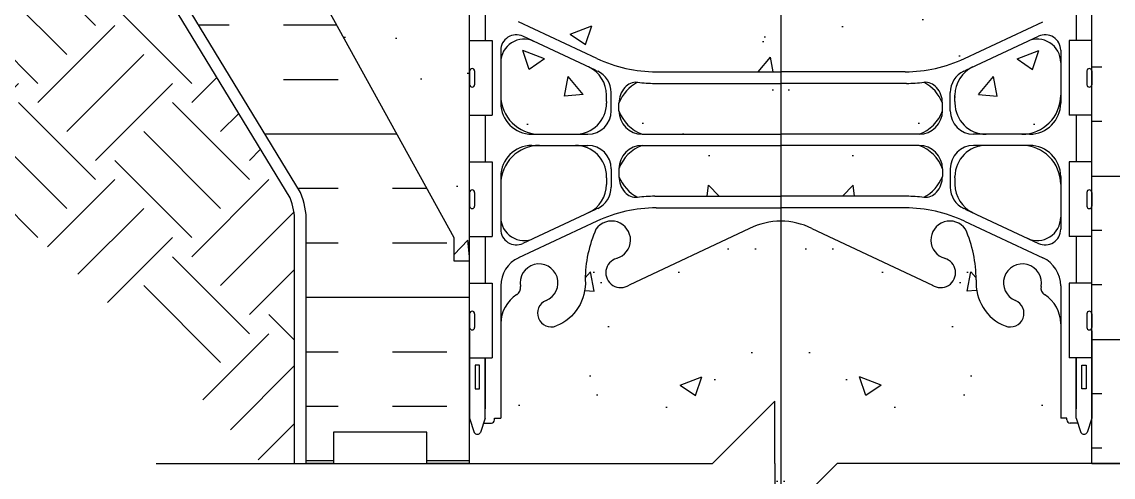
# Model space of a CAD drawing. Header units: inches. Extents: x 23 to 78, y 38.6 to 121.8.
# Drawn here: x 41.78 to 59.32, y 66.56 to 73.88 of the extents above; entities that cross this region are included whole.
import ezdxf

# ---------------------------------------------------------------- set-up
doc = ezdxf.new("R2010")
doc.units = ezdxf.units.IN
doc.header["$MEASUREMENT"] = 0
doc.linetypes.add('HIDDEN2', pattern=[0.1875, 0.125, -0.0625])
for name, color, linetype in [('HATCH', 12, 'Continuous'), ('Hidden2', 12, 'HIDDEN2'), ('line25', 2, 'Continuous'), ('LINE3', 3, 'Continuous'), ('LINE50', 5, 'Continuous'), ('LINE9', 9, 'Continuous'), ('TEXT', 4, 'Continuous'), ('Web_Edge', 9, 'Continuous')]:
    doc.layers.add(name, color=color, linetype=linetype)
doc.styles.add('DIM', font='romans.shx', dxfattribs={"width": 0.7})
doc.dimstyles.new('ext_12', dxfattribs={"dimscale": 12, "dimtxt": 0.09375, "dimasz": 0.09375, "dimexe": 0.09375, "dimexo": 0.0625, "dimgap": 0.0625, "dimtad": 1, "dimdec": 1, "dimzin": 3, "dimdsep": 46, "dimlunit": 4, "dimtxsty": 'DIM', "dimcen": 0.09, "dimdle": 0.09375, "dimclrt": 4, "dimadec": 0, "dimazin": 0, "dimtfac": 1, "dimtdec": 1, "dimtmove": 2, "dimatfit": 3, "dimfxl": 0, "dimfrac": 2, "dimtolj": 1, "dimtzin": 0, "dimarcsym": 0})
pattern_1 = [(130, (107.957, 0), (-3.5863, -0.31376), [0.375, -4.125]), (185, (107.957, 0), (0.69376, 3.76096), [0.3, -3.3]), (79.5486, (107.6582, -0.026), (-2.89255, 3.4472), [0.3187, -3.50571]), (133.816, (107.957, 1), (-5.3362, -0.8276), [0.5625, -6.1875]), (83.3644, (107.5124, 0.931), (-4.6733, 4.8706), [0.47805, -5.25856]), (188.816, (107.957, 1), (-4.6733, 4.8706), [0.45, -4.95]), (159, (107.457, 0.75), (-2.984535, -2.01309), [0.375, -4.125]), (214, (107.457, 0.75), (-1.21658, 3.62575), [0.3, -3.3]), (108.5486, (107.2083, 0.5822), (-4.20111, 1.61265), [0.3187, -3.50571]), (142.5, (107.957, 0), (-0.0608, 1.66447), [0, -3.26, 0, -3.35, 0, -3.3125]), (172.5, (107.957, 0), (-1.315348, 1.97206), [0, -1.91, 0, -3.185, 0, -1.2625]), (212.5, (109.072, 0), (-2.669112, -0.112774), [0, -1.25, 0, -3.9, 0, -5.175]), (222.5, (109.572, 0), (-2.91593, 0.500525), [0, -1.625, 0, -2.59, 0, -3.675])]

msp = doc.modelspace()

# ---------------------------------------------------------------- hatches: boundary and pattern name
at = {"layer": 'HATCH'}
h = msp.add_hatch(dxfattribs=at)
h.set_pattern_fill('INSUL', color=256, scale=7, style=0)
h.set_pattern_definition([(180, (2985.14, -330.228), (0, 2.625), []), (180, (2985.14, -329.353), (0, 2.625), [0.875, -0.875]), (180, (2985.14, -328.478), (0, 2.625), [0.875, -0.875])])
h.paths.add_polyline_path([(61.604, 66.781), (61.166, 66.781), (61.166, 67.281), (59.666, 67.281), (59.666, 66.781), (58.979, 66.781), (58.979, 84.781), (59.666, 84.781), (59.666, 85.281), (61.166, 85.281), (61.166, 84.781), (61.604, 84.781)])
h = msp.add_hatch(dxfattribs=at)
h.set_pattern_fill('INSUL', color=256, scale=7, style=0)
h.set_pattern_definition([(0, (-2953.5122, -355.8008), (0, 2.625), []), (0, (-2953.5122, -354.9258), (0, 2.625), [0.875, -0.875]), (0, (-2953.5122, -354.0508), (0, 2.625), [0.875, -0.875])])
h.paths.add_polyline_path([(43.554, 79.781, -0.079579), (42.554, 83.031), (42.554, 84.781), (41.854, 84.781), (41.854, 79.781, 0.131652), (42.523, 77.281), (46.261, 71.131, -0.10438), (46.354, 70.656), (46.354, 66.781), (46.791, 66.781), (46.791, 67.281), (48.291, 67.281), (48.291, 66.781), (48.979, 66.781), (48.979, 70.031), (48.729, 70.031), (48.729, 70.406)])
h = msp.add_hatch(dxfattribs=at)
h.set_pattern_fill('AR-CONC', color=256, scale=0.5, style=0)
h.set_pattern_definition([(50, (82.563, 46.899), (3.5863, -0.31376), [0.375, -4.125]), (355, (82.563, 46.899), (-0.69376, 3.76096), [0.3, -3.3]), (100.4514, (82.8618, 46.873), (2.89255, 3.4472), [0.3187, -3.5057]), (46.184, (82.563, 47.899), (5.3362, -0.8276), [0.5625, -6.1875]), (96.636, (83.0076, 47.83), (4.6733, 4.8706), [0.47805, -5.25856]), (351.184, (82.563, 47.899), (4.6733, 4.8706), [0.45, -4.95]), (21, (83.063, 47.649), (2.98454, -2.0131), [0.375, -4.125]), (326, (83.063, 47.649), (1.21658, 3.62575), [0.3, -3.3]), (71.4514, (83.3116, 47.4813), (4.20111, 1.61265), [0.3187, -3.5057]), (37.5, (82.5629, 46.8991), (0.0608, 1.66447), [0, -3.26, 0, -3.35, 0, -3.3125]), (7.5, (82.563, 46.8991), (1.31535, 1.97206), [0, -1.91, 0, -3.185, 0, -1.2625]), (327.5, (81.4479, 46.8991), (2.669112, -0.112774), [0, -1.25, 0, -3.9, 0, -5.175]), (317.5, (80.948, 46.899), (2.91593, 0.50052), [0, -1.625, 0, -2.59, 0, -3.675])])
h.paths.add_polyline_path([(48.979, 84.781), (48.291, 84.781), (48.291, 84.281), (46.791, 84.281), (46.791, 84.781), (46.354, 84.781), (45.435, 84.781), (45.463, 84.644), (45.163, 84.665), (45.257, 84.781), (44.354, 84.781), (44.354, 83.281, -1), (43.854, 83.281), (43.854, 84.781), (42.554, 84.781), (42.554, 83.031, 0.079579), (43.554, 79.781), (48.729, 70.406), (48.729, 70.031), (48.979, 70.031)])
h = msp.add_hatch(dxfattribs=at)
h.set_pattern_fill('EARTH', color=256, scale=7, angle=45, style=0)
h.set_pattern_definition([(45, (82.563, 46.8991), (2e-16, 2.474874), [1.75, -1.75]), (45, (82.0989, 47.3631), (2e-16, 2.474874), [1.75, -1.75]), (45, (81.6348, 47.8272), (2e-16, 2.474874), [1.75, -1.75]), (135, (81.6348, 48.1365), (-2.474874, 2e-16), [1.75, -1.75]), (135, (82.0989, 48.6006), (-2.474874, 2e-16), [1.75, -1.75]), (135, (82.563, 49.0646), (-2.474874, 2e-16), [1.75, -1.75])])
edge = h.paths.add_edge_path()
edge.add_line((41.669, 79.612), (24.318, 79.309))
edge.add_spline(control_points=[(24.318, 79.309), (25.496, 77.837), (28.885, 73.598), (38.648, 74.342), (43.349, 69.258), (45.638, 66.781)], knot_values=[0, 0, 0, 0, 5.445163, 15.676074, 25.389883, 25.389883, 25.389883, 25.389883], degree=3, periodic=0)
edge.add_line((45.638, 66.781), (46.166, 66.781))
edge.add_line((46.166, 66.781), (46.166, 70.658))
edge.add_arc((45.182, 70.676), 0.984, 358.9719, 382.1268)
edge.add_line((46.094, 71.046), (42.362, 77.186))
edge.add_arc((46.854, 79.781), 5.188, 181.869, 210.0236, ccw=False)
h = msp.add_hatch(dxfattribs=at)
h.set_pattern_fill('AR-CONC', color=256, scale=0.5, style=0)
h.paths.add_polyline_path([(56.932, 78.276, 0.109869), (55.979, 78.489), (53.978, 78.489), (53.976, 73.074), (55.979, 73.074, 0.109869), (56.932, 73.287), (58.19, 73.875, 0.291097), (58.479, 74.328), (58.479, 75.469), (58.359, 75.669), (58.359, 75.781), (58.359, 75.894), (58.479, 76.094), (58.479, 77.235, 0.291097), (58.19, 77.688)])
h.paths.add_polyline_path([(57.49, 79.493), (57.279, 79.493, 0.414214), (56.779, 78.993), (56.779, 78.969), (56.779, 78.865, 0.291097), (57.067, 78.412), (57.49, 78.214)])
h = msp.add_hatch(dxfattribs=at)
h.set_pattern_fill('AR-CONC', color=256, scale=0.5, style=0)
h.paths.add_polyline_path([(53.978, 78.489), (51.979, 78.489, 0.109869), (51.025, 78.276), (49.767, 77.688, 0.291097), (49.479, 77.235), (49.479, 76.094), (49.599, 75.894), (49.599, 75.781), (49.599, 75.669), (49.479, 75.469), (49.479, 74.328, 0.291097), (49.767, 73.875), (51.025, 73.287, 0.109869), (51.979, 73.074), (53.976, 73.074)])
h = msp.add_hatch(dxfattribs=at)
h.set_pattern_fill('AR-CONC', color=256, scale=0.5, style=0)
h.set_pattern_definition(pattern_1)
h.paths.add_polyline_path([(49.479, 73.222, -0.549311), (50.013, 73.561, 0.000184), (50.012, 73.562), (50.89, 73.151, -0.291097), (51.179, 72.698), (51.179, 72.594), (51.179, 72.57, -0.414214), (50.679, 72.07), (50.104, 72.07, -0.414214), (49.479, 72.695)])
h = msp.add_hatch(dxfattribs=at)
h.set_pattern_fill('AR-CONC', color=256, scale=0.5, style=0)
h.paths.add_polyline_path([(58.479, 73.222, 0.549311), (57.944, 73.561, -0.000184), (57.945, 73.562), (57.067, 73.151, 0.291097), (56.779, 72.698), (56.779, 72.594), (56.779, 72.57, 0.414214), (57.279, 72.07), (57.854, 72.07, 0.414214), (58.479, 72.695)])
h = msp.add_hatch(dxfattribs=at)
h.set_pattern_fill('AR-CONC', color=256, scale=0.5, style=0)
h.set_pattern_definition(pattern_1)
h.paths.add_polyline_path([(51.379, 72.445), (51.379, 72.571, -0.185301), (51.677, 72.904, 0.03089), (51.955, 72.887), (53.981, 72.887), (53.982, 72.07), (51.754, 72.07, -0.225652)])
h = msp.add_hatch(dxfattribs=at)
h.set_pattern_fill('AR-CONC', color=256, scale=0.5, style=0)
h.paths.add_polyline_path([(56.579, 72.445), (56.579, 72.571, 0.185301), (56.28, 72.904, -0.03089), (56.003, 72.887), (53.976, 72.887), (53.976, 72.07), (56.204, 72.07, 0.225652)])
h = msp.add_hatch(dxfattribs=at)
h.set_pattern_fill('AR-CONC', color=256, scale=0.5, style=0)
h.set_pattern_definition(pattern_1)
h.paths.add_polyline_path([(51.379, 71.515, -0.000187), (51.379, 71.515, -0.225295), (51.753, 71.89, -0.000526), (51.754, 71.89), (53.982, 71.89), (53.982, 71.073), (51.955, 71.073, 0.030976), (51.677, 71.056, -0.000133), (51.677, 71.056, -0.185262), (51.379, 71.389)])
h = msp.add_hatch(dxfattribs=at)
h.set_pattern_fill('AR-CONC', color=256, scale=0.5, style=0)
h.paths.add_polyline_path([(56.579, 71.515, 0.000187), (56.579, 71.515, 0.225295), (56.204, 71.89, 0.000526), (56.204, 71.89), (53.975, 71.89), (53.975, 71.073), (56.002, 71.073, -0.030976), (56.28, 71.056, 0.000133), (56.28, 71.056, 0.185262), (56.579, 71.389)])
h = msp.add_hatch(dxfattribs=at)
h.set_pattern_fill('AR-CONC', color=256, scale=0.5, style=0)
h.paths.add_polyline_path([(53.975, 70.673, 0.115159), (53.479, 70.556), (51.541, 69.646, -1.171105), (51.343, 70.076, 1.422913), (51.009, 70.543, 0.10488), (50.837, 69.732, -0.325306), (50.37, 68.989, -1), (50.207, 69.398, 2.127293), (49.794, 69.622, -0.31131), (49.738, 69.492, 0.258958), (49.479, 69.026), (49.479, 67.51), (49.379, 67.51), (49.379, 67.48, -0.414214), (49.329, 67.43), (49.202, 67.43), (49.154, 67.28, -0.6), (49.054, 67.28), (48.979, 67.51), (48.979, 66.781), (52.885, 66.781), (53.885, 67.781), (53.885, 66.781), (53.885, 65.781), (53.973, 65.87)])
h = msp.add_hatch(dxfattribs=at)
h.set_pattern_fill('AR-CONC', color=256, scale=0.5, style=0)
h.set_pattern_definition([(130, (107.9504, 0), (-3.5863, -0.31376), [0.375, -4.125]), (185, (107.9504, 0), (0.69376, 3.76096), [0.3, -3.3]), (79.5486, (107.6515, -0.026), (-2.89255, 3.4472), [0.3187, -3.50571]), (133.816, (107.9504, 1), (-5.3362, -0.8276), [0.5625, -6.1875]), (83.3644, (107.5057, 0.931), (-4.6733, 4.8706), [0.47805, -5.25856]), (188.816, (107.9504, 1), (-4.6733, 4.8706), [0.45, -4.95]), (159, (107.4504, 0.75), (-2.98454, -2.01309), [0.375, -4.125]), (214, (107.4504, 0.75), (-1.21658, 3.62575), [0.3, -3.3]), (108.5486, (107.2016, 0.5822), (-4.20111, 1.61265), [0.3187, -3.50571]), (142.5, (107.9504, 0), (-0.0608, 1.66447), [0, -3.26, 0, -3.35, 0, -3.3125]), (172.5, (107.9504, 0), (-1.315348, 1.97206), [0, -1.91, 0, -3.185, 0, -1.2625]), (212.5, (109.0654, 0), (-2.669112, -0.112774), [0, -1.25, 0, -3.9, 0, -5.175]), (222.5, (109.5654, 0), (-2.91593, 0.500525), [0, -1.625, 0, -2.59, 0, -3.675])])
h.paths.add_polyline_path([(53.975, 70.673, -0.115159), (54.472, 70.556), (56.409, 69.646, 1.171105), (56.608, 70.076, -1.422913), (56.941, 70.543, -0.10488), (57.114, 69.732, 0.325306), (57.58, 68.989, 1), (57.744, 69.398, -2.127293), (58.156, 69.622, 0.31131), (58.213, 69.492, -0.258958), (58.472, 69.026), (58.472, 67.51), (58.572, 67.51), (58.572, 67.48, 0.414214), (58.622, 67.43), (58.748, 67.43), (58.797, 67.28, 0.6), (58.897, 67.28), (58.972, 67.51), (58.972, 66.781), (55.066, 66.781), (54.066, 67.781), (54.066, 66.781), (54.066, 65.781), (53.977, 65.87)])

# ---------------------------------------------------------------- linework, layer by layer
at = {"layer": 'Hidden2', "ltscale": 2}
msp.add_line((48.979, 70.031), (48.979, 84.781), dxfattribs=at)
at = {"layer": 'line25'}
for p, q in [((58.979, 66.781), (58.979, 84.781)), ((48.729, 70.406), (43.554, 79.781)), ((48.979, 73.576), (49.343, 73.576)), ((49.343, 73.576), (49.343, 72.376)), ((58.979, 73.576), (58.614, 73.576)), ((58.614, 73.576), (58.614, 72.376)), ((48.979, 72.376), (49.343, 72.376)), ((58.979, 72.376), (58.614, 72.376)), ((48.979, 71.626), (49.343, 71.626)), ((49.343, 71.626), (49.343, 70.426)), ((58.979, 71.626), (58.614, 71.626)), ((58.614, 71.626), (58.614, 70.426)), ((48.729, 70.031), (48.729, 70.406)), ((48.729, 70.031), (48.729, 70.406)), ((48.979, 70.426), (49.343, 70.426)), ((58.979, 70.426), (58.614, 70.426)), ((48.979, 70.031), (48.729, 70.031)), ((48.979, 70.031), (48.729, 70.031)), ((48.979, 66.781), (48.979, 70.031)), ((48.979, 69.676), (49.343, 69.676)), ((49.343, 69.676), (49.343, 68.476)), ((58.979, 69.676), (58.614, 69.676)), ((58.614, 69.676), (58.614, 68.476)), ((48.979, 68.476), (49.343, 68.476)), ((58.979, 68.476), (58.614, 68.476))]:
    msp.add_line(p, q, dxfattribs=at)
at = {"layer": 'LINE3'}
msp.add_line((53.979, 92.602), (53.979, 65.875), dxfattribs=at)
at = {"layer": 'LINE50'}
msp.add_lwpolyline([(46.354, 66.781), (46.354, 70.656, 0.10438), (46.261, 71.131), (42.523, 77.281, -0.131652), (41.854, 79.781), (41.854, 84.781), (42.554, 84.781)], format="xyb", dxfattribs=at)
for points in [[(48.979, 66.781), (48.291, 66.781), (48.291, 67.281), (46.791, 67.281), (46.791, 66.781), (46.354, 66.781)], [(58.979, 66.781), (59.666, 66.781), (59.666, 67.281), (61.166, 67.281), (61.166, 66.781), (61.604, 66.781)]]:
    msp.add_lwpolyline(points, dxfattribs=at)
at = {"layer": 'LINE9'}
for p, q in [((48.979, 73.086), (48.979, 72.866)), ((48.979, 73.031), (48.979, 73.031)), ((49.019, 73.126), (49.019, 73.126)), ((49.059, 73.086), (49.059, 72.866)), ((58.899, 73.086), (58.899, 72.866)), ((58.939, 73.126), (58.939, 73.126)), ((58.979, 73.086), (58.979, 72.866)), ((58.979, 73.031), (58.979, 73.031)), ((48.979, 72.921), (48.979, 72.921)), ((49.019, 72.826), (49.019, 72.826)), ((58.939, 72.826), (58.939, 72.826)), ((58.979, 72.921), (58.979, 72.921)), ((48.979, 71.136), (48.979, 70.916)), ((48.979, 71.081), (48.979, 71.081)), ((49.059, 71.136), (49.059, 70.916)), ((58.899, 71.136), (58.899, 70.916)), ((58.979, 71.136), (58.979, 70.916)), ((58.979, 71.081), (58.979, 71.081)), ((48.979, 70.971), (48.979, 70.971)), ((49.019, 70.876), (49.019, 70.876)), ((58.939, 70.876), (58.939, 70.876)), ((58.979, 70.971), (58.979, 70.971)), ((48.979, 69.186), (48.979, 68.966)), ((48.979, 69.131), (48.979, 69.131)), ((49.019, 69.226), (49.019, 69.226)), ((49.059, 69.186), (49.059, 68.966)), ((58.899, 69.186), (58.899, 68.966)), ((58.939, 69.226), (58.939, 69.226)), ((58.979, 69.186), (58.979, 68.966)), ((58.979, 69.131), (58.979, 69.131)), ((48.979, 69.021), (48.979, 69.021)), ((58.979, 69.021), (58.979, 69.021)), ((49.019, 68.926), (49.019, 68.926)), ((58.939, 68.926), (58.939, 68.926)), ((53.885, 67.781), (52.885, 66.781)), ((53.885, 66.781), (53.885, 67.781)), ((43.941, 66.781), (52.885, 66.781)), ((53.885, 66.781), (53.885, 65.781)), ((53.885, 65.781), (54.885, 66.781)), ((63.829, 66.781), (54.885, 66.781))]:
    msp.add_line(p, q, dxfattribs=at)
at = {"layer": 'LINE9', "linetype": 'Continuous'}
msp.add_lwpolyline([(46.166, 66.781), (46.166, 70.658, 0.101377), (46.094, 71.046), (42.362, 77.186, -0.131757), (41.666, 79.781), (41.666, 84.781), (41.854, 84.781)], format="xyb", dxfattribs=at)
at = {"layer": 'LINE9'}
for centre, start, end in [((49.019, 73.086), 90, 180), ((49.019, 73.086), 0, 90), ((58.939, 73.086), 90, 180), ((58.939, 73.086), 360, 90), ((49.019, 72.866), 180, 270), ((49.019, 72.866), 270, 0), ((58.939, 72.866), 180, 270), ((58.939, 72.866), 270, 0), ((49.019, 71.136), 90, 180), ((49.019, 71.136), 0, 90), ((58.939, 71.136), 90, 180), ((58.939, 71.136), 360, 90), ((49.019, 70.916), 180, 270), ((49.019, 70.916), 270, 0), ((58.939, 70.916), 180, 270), ((58.939, 70.916), 270, 0), ((49.019, 69.186), 90, 180), ((49.019, 69.186), 0, 90), ((58.939, 69.186), 90, 180), ((58.939, 69.186), 360, 90), ((49.019, 68.966), 180, 270), ((49.019, 68.966), 270, 0), ((58.939, 68.966), 180, 270), ((58.939, 68.966), 270, 0)]:
    msp.add_arc(centre, 0.04, start, end, dxfattribs=at)
at = {"layer": 'Web_Edge'}
for p, q in [((51.025, 73.287), (49.767, 73.875)), ((56.932, 73.287), (58.19, 73.875)), ((51.002, 73.099), (49.834, 73.645)), ((56.955, 73.099), (58.123, 73.645)), ((49.479, 73.418), (49.479, 72.57)), ((58.479, 73.418), (58.479, 72.57)), ((51.979, 73.074), (53.979, 73.074)), ((55.979, 73.074), (53.979, 73.074)), ((51.955, 72.887), (53.979, 72.887)), ((56.003, 72.887), (53.979, 72.887)), ((51.179, 72.594), (51.179, 72.698)), ((51.254, 72.445), (51.254, 72.742)), ((56.704, 72.445), (56.704, 72.742)), ((56.779, 72.594), (56.779, 72.698)), ((51.179, 72.594), (51.179, 72.57)), ((51.379, 72.445), (51.379, 72.571)), ((56.579, 72.445), (56.579, 72.571)), ((56.779, 72.594), (56.779, 72.57)), ((49.979, 72.07), (50.879, 72.07)), ((51.754, 72.07), (53.979, 72.07)), ((56.204, 72.07), (53.979, 72.07)), ((57.979, 72.07), (57.079, 72.07)), ((49.979, 71.89), (50.879, 71.89)), ((51.754, 71.89), (53.979, 71.89)), ((56.204, 71.89), (53.979, 71.89)), ((57.979, 71.89), (57.079, 71.89)), ((51.254, 71.515), (51.254, 71.218)), ((51.379, 71.515), (51.379, 71.401)), ((51.379, 71.515), (51.379, 71.389)), ((56.579, 71.515), (56.579, 71.389)), ((56.579, 71.515), (56.579, 71.401)), ((56.704, 71.515), (56.704, 71.218)), ((49.479, 71.39), (49.479, 70.542)), ((51.179, 71.367), (51.179, 71.39)), ((51.179, 71.367), (51.179, 71.263)), ((56.779, 71.367), (56.779, 71.39)), ((56.779, 71.367), (56.779, 71.263)), ((58.479, 71.39), (58.479, 70.542)), ((51.955, 71.073), (53.979, 71.073)), ((56.002, 71.073), (53.979, 71.073)), ((51.979, 70.886), (53.979, 70.886)), ((55.979, 70.886), (53.979, 70.886)), ((51.001, 70.861), (49.834, 70.316)), ((56.956, 70.861), (58.123, 70.316)), ((51.025, 70.674), (49.767, 70.085)), ((53.479, 70.556), (51.541, 69.646)), ((54.479, 70.556), (56.416, 69.646)), ((56.932, 70.674), (58.19, 70.085)), ((49.479, 69.632), (49.479, 67.51)), ((58.479, 69.632), (58.479, 67.51)), ((49.229, 67.51), (49.229, 68.476)), ((58.729, 67.51), (58.729, 68.476)), ((48.979, 67.51), (49.054, 67.28)), ((49.229, 67.51), (49.154, 67.28)), ((49.202, 67.43), (49.329, 67.43)), ((49.379, 67.48), (49.379, 67.51)), ((49.379, 67.51), (49.479, 67.51)), ((49.379, 67.48), (49.379, 67.48)), ((58.579, 67.51), (58.479, 67.51)), ((58.579, 67.48), (58.579, 67.51)), ((58.579, 67.48), (58.579, 67.48)), ((58.755, 67.43), (58.629, 67.43)), ((58.729, 67.51), (58.804, 67.28)), ((58.979, 67.51), (58.904, 67.28))]:
    msp.add_line(p, q, dxfattribs=at)
for points in [[(48.979, 68.91), (48.979, 75.781)], [(58.979, 68.91), (58.979, 75.781)], [(49.229, 74.326), (49.229, 73.576)], [(58.729, 74.326), (58.729, 73.576)], [(49.229, 72.376), (49.229, 71.626)], [(58.729, 72.376), (58.729, 71.626)], [(49.229, 70.426), (49.229, 69.676)], [(58.729, 70.426), (58.729, 69.676)], [(48.979, 68.91), (48.979, 67.51)], [(58.979, 68.91), (58.979, 67.51)], [(49.229, 68.476), (49.229, 67.66)], [(58.729, 68.476), (58.729, 67.66)]]:
    msp.add_lwpolyline(points, dxfattribs=at)
for points in [[(50.837, 69.732, -0.325312), (50.37, 68.989)], [(57.12, 69.732, 0.325312), (57.587, 68.989)]]:
    msp.add_lwpolyline(points, format="xyb", dxfattribs=at)
for points in [[(49.139, 68.36), (49.069, 68.36), (49.069, 67.98), (49.139, 67.98)], [(58.819, 68.36), (58.889, 68.36), (58.889, 67.98), (58.819, 67.98)]]:
    msp.add_lwpolyline(points, close=True, dxfattribs=at)
for centre, radius, start, end in [((49.729, 73.418), 0.25, 64.9204, 180), ((49.854, 73.222), 0.375, 64.9204, 180), ((58.104, 73.222), 0.375, 0, 115.0796), ((58.229, 73.418), 0.25, 360, 115.0796), ((50.679, 72.698), 0.5, 0, 64.9204), ((51.979, 75.324), 2.25, 244.9204, 270), ((55.979, 75.324), 2.25, 270, 295.0796), ((57.279, 72.698), 0.5, 115.0796, 180), ((51.955, 75.137), 2.25, 244.9204, 245.9248), ((50.877, 72.742), 0.376, 0.0491, 64.813), ((57.08, 72.742), 0.376, 115.187, 179.9509), ((56.002, 75.137), 2.25, 294.0752, 295.0796), ((51.962, 72.348), 0.624, 117.0966, 159.0881), ((51.755, 72.57), 0.376, 138.3704, 179.9486), ((51.66, 72.654), 0.25, 86.1209, 138.3704), ((51.955, 75.137), 2.25, 262.9228, 270), ((56.003, 75.137), 2.25, 270, 277.0772), ((56.297, 72.654), 0.25, 41.6296, 93.8791), ((55.995, 72.348), 0.624, 20.9119, 62.9034), ((56.202, 72.57), 0.376, 0.0514, 41.6296), ((50.104, 72.695), 0.625, 180, 270), ((57.854, 72.695), 0.625, 270, 0), ((49.979, 72.57), 0.5, 180, 270), ((50.679, 72.57), 0.5, 270, 0), ((50.879, 72.445), 0.375, 270, 0), ((51.96, 72.652), 0.617, 199.5682, 250.4318), ((51.754, 72.445), 0.375, 180, 270), ((56.204, 72.445), 0.375, 270, 0), ((55.997, 72.652), 0.617, 289.5682, 340.4318), ((57.079, 72.445), 0.375, 180, 270), ((57.279, 72.57), 0.5, 180, 270), ((57.979, 72.57), 0.5, 270, 360), ((50.104, 71.265), 0.625, 90, 180), ((49.979, 71.39), 0.5, 90, 180), ((50.679, 71.39), 0.5, 0, 90), ((50.879, 71.515), 0.375, 360, 90), ((51.96, 71.308), 0.617, 109.6458, 160.4318), ((51.754, 71.515), 0.375, 90, 180), ((56.204, 71.515), 0.375, 360, 90), ((55.997, 71.308), 0.617, 19.5682, 70.3542), ((57.079, 71.515), 0.375, 90, 180), ((57.279, 71.39), 0.5, 90, 180), ((57.854, 71.265), 0.625, 360, 90), ((57.979, 71.39), 0.5, 360, 90), ((50.679, 71.263), 0.5, 295.0796, 360), ((50.877, 71.218), 0.376, 295.1919, 359.9486), ((51.962, 71.612), 0.624, 200.9119, 242.8949), ((51.755, 71.389), 0.376, 180.0491, 221.6135), ((55.995, 71.612), 0.624, 297.1051, 339.0881), ((56.202, 71.389), 0.376, 318.3865, 359.9509), ((57.08, 71.218), 0.376, 180.0514, 244.8081), ((57.279, 71.263), 0.5, 180, 244.9204), ((51.66, 71.306), 0.25, 221.6135, 273.8988), ((51.955, 68.823), 2.25, 90, 97.097), ((56.002, 68.823), 2.25, 82.903, 90), ((56.297, 71.306), 0.25, 266.1012, 318.3865), ((51.955, 68.823), 2.25, 114.0524, 115.0796), ((51.979, 68.636), 2.25, 90, 115.0796), ((55.979, 68.636), 2.25, 64.9204, 90), ((56.003, 68.823), 2.25, 64.9204, 65.9476), ((49.854, 70.738), 0.375, 180, 295.0796), ((58.104, 70.738), 0.375, 244.9204, 360), ((49.729, 70.542), 0.25, 180, 295.0796), ((52.837, 69.731), 2, 156.0362, 179.9854), ((51.26, 70.37), 0.305, 285.7253, 145.3297), ((53.979, 69.551), 1.122, 90, 116.4546), ((53.979, 69.551), 1.122, 63.5454, 90), ((56.697, 70.37), 0.305, 34.6703, 254.2747), ((55.12, 69.731), 2, 0.0146, 23.9638), ((58.229, 70.542), 0.25, 244.9204, 360), ((49.979, 69.632), 0.5, 115.0796, 180), ((51.408, 69.845), 0.24, 105.7253, 303.75), ((56.549, 69.845), 0.24, 236.25, 74.2747), ((57.979, 69.632), 0.5, 360, 64.9204), ((50.094, 69.681), 0.305, 291.8037, 191.0944), ((57.864, 69.681), 0.305, 348.9056, 248.1963), ((50.029, 69.026), 0.55, 121.9268, 180), ((49.672, 69.598), 0.125, 301.9268, 11.0944), ((58.285, 69.598), 0.125, 168.9056, 238.0732), ((57.929, 69.026), 0.55, 360, 58.0732), ((50.289, 69.194), 0.22, 111.8037, 291.8037), ((57.669, 69.194), 0.22, 248.1963, 68.1963), ((49.329, 67.48), 0.05, 270, 0), ((58.629, 67.48), 0.05, 180, 270), ((49.104, 67.307), 0.0567, 208.0725, 331.9275), ((58.854, 67.307), 0.0567, 208.0725, 331.9275)]:
    msp.add_arc(centre, radius, start, end, dxfattribs=at)

# ---------------------------------------------------------------- leaders
at = {"layer": 'TEXT'}
msp.add_leader([(44.298, 76.419), (38.516, 71.779), (36.185, 71.779)], dimstyle='ext_12', override={"dimtad": 0}, dxfattribs=at)

doc.saveas('drawing.dxf')
